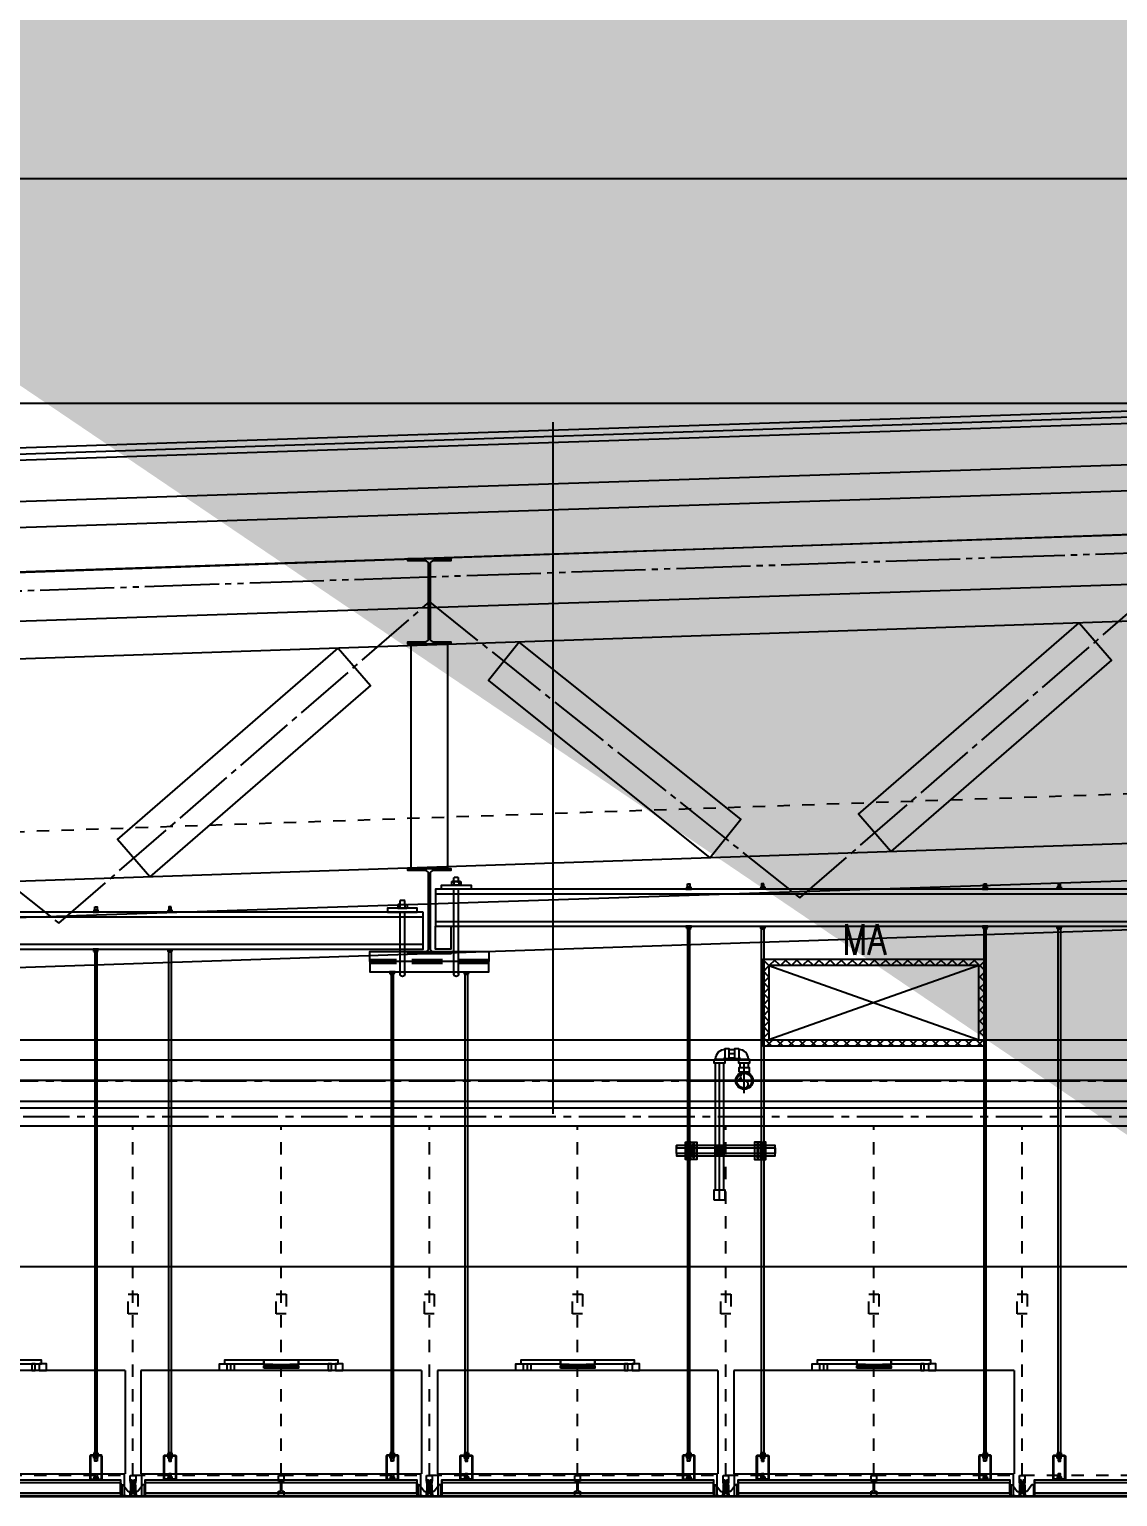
# Model space of a CAD drawing. Header units: millimetres. Extents: x -192235 to 515711, y 45168 to 947868.
# Drawn here: x 110381 to 114787, y 471200 to 477140 of the extents above; entities that cross this region are included whole.
import ezdxf
from ezdxf.enums import TextEntityAlignment as Align

# ---------------------------------------------------------------- set-up
doc = ezdxf.new("R2010")
doc.units = ezdxf.units.MM
doc.header["$LTSCALE"] = 1000
doc.header["$PDMODE"] = 1
for name, pattern in [('CENTER2', [1.125, 0.75, -0.125, 0.125, -0.125]), ('HIDDEN', [0.375, 0.25, -0.125]), ('HIDDEN2', [4.7625, 3.175, -1.5875]), ('TPH12-SEC-@20-1$0$CENTERK0', [0.65, 0.5, -0.05, 0.05, -0.05]), ('TPH12-SEC-@20-1$0$CENTERK5', [6.916, 6.667, -0.083, 0.083, -0.083]), ('TPH12-SEC-@20-1$0$DOTK1', [0.1, 0.05, -0.05]), ('TPH12-SEC-@20-1$0$PHANTOMK1', [1.415, 1, -0.083, 0.083, -0.083, 0.083, -0.083]), ('YCD-Xfa-Sec-24$0$HIDDEN', [0.375, 0.25, -0.125]), ('YCD-Xfa-Sec-24$0$HIDDEN2', [0.1875, 0.125, -0.0625])]:
    doc.linetypes.add(name, pattern=pattern)
for name, color, linetype in [('FS-LINE', 10, 'Continuous'), ('TPH12-SEC-@20-1$0$$FFU', 252, 'TPH12-SEC-@20-1$0$DOTK1'), ('TPH12-SEC-@20-1$0$H-SIN', 252, 'TPH12-SEC-@20-1$0$CENTERK5'), ('TPH12-SEC-@20-1$0$MEJI', 252, 'Continuous'), ('TPH12-SEC-@20-1$0$SIAGE1', 252, 'Continuous'), ('TPH12-SEC-@20-1$0$STEEL2', 252, 'Continuous'), ('TPH12-SEC-@20-1$0$STEEL3', 252, 'Continuous'), ('TPH12-SEC-@20-1$0$SUGATA3', 252, 'Continuous'), ('YCD-Xfa-Sec-24$0$A-C-Ceil-Hand_3-8', 2, 'Continuous'), ('YCD-Xfa-Sec-24$0$A-C-Ceiling Grid', 15, 'Continuous'), ('YCD-Xfa-Sec-24$0$Ceil-Sup-150', 3, 'Continuous'), ('YCD-Xfa-Sec-24$0$Ceil-Sup-P1001', 3, 'Continuous'), ('YCD-Xfa-Sec-24$0$FFU', 145, 'Continuous'), ('YFM1P-短$0$14P5-CSH-3-402-B$0$SH-TEXT', 4, 'Continuous'), ('YFM1P-短$0$M-FOUN', 252, 'Continuous'), ('YFM1P-短$0$M-HVAC-CMDUCT', 150, 'Continuous')]:
    doc.layers.add(name, color=color, linetype=linetype)
doc.styles.add('YFM1P-短$0$14P5-CSH-3-402-B$0$AA-TXT', font='simplex.shx', dxfattribs={"width": 0.8, "bigfont": 'CHINA.shx'})

# ---------------------------------------------------------------- blocks, each defined once
blk = doc.blocks.new('TPH12-SEC-@20-1')
at = {"layer": 'DEFPOINTS'}
for p, q in [((100000, 474600), (145000, 476100)), ((100000, 474400), (145000, 475900)), ((112500, 475550), (112500, 472750)), ((100000, 473200), (145000, 474700))]:
    blk.add_line(p, q, dxfattribs=at)
at = {"layer": 'TPH12-SEC-@20-1$0$$FFU'}
for p, q in [((129650, 474550.3), (100343.2, 473550.1)), ((110800, 471285), (110800, 472700)), ((111400, 471285), (111400, 472700)), ((112000, 471285), (112000, 472700)), ((112600, 471285), (112600, 472700)), ((113200, 471285), (113200, 472700)), ((113800, 471285), (113800, 472700)), ((114400, 471285), (114400, 472700)), ((189650, 471285), (100350, 471285)), ((189650, 471200), (100350, 471200))]:
    blk.add_line(p, q, dxfattribs=at)
for points in [[(110780, 471940), (110780, 472020), (110780, 472020), (110820, 472020), (110820, 471940)], [(111380, 471940), (111380, 472020), (111380, 472020), (111420, 472020), (111420, 471940)], [(111980, 471940), (111980, 472020), (111980, 472020), (112020, 472020), (112020, 471940)], [(112580, 471940), (112580, 472020), (112580, 472020), (112620, 472020), (112620, 471940)], [(113180, 471940), (113180, 472020), (113180, 472020), (113220, 472020), (113220, 471940)], [(113780, 471940), (113780, 472020), (113780, 472020), (113820, 472020), (113820, 471940)], [(114380, 471940), (114380, 472020), (114380, 472020), (114420, 472020), (114420, 471940)], [(110811, 471203), (110832.5, 471203), (110832.5, 471200), (110767.5, 471200), (110767.5, 471203), (110789, 471203), (110789, 471222), (110798.5, 471222), (110798.5, 471263), (110789, 471263), (110789, 471285), (110811, 471285), (110811, 471263), (110801.5, 471263), (110801.5, 471222), (110811, 471222)], [(111411, 471203), (111432.5, 471203), (111432.5, 471200), (111367.5, 471200), (111367.5, 471203), (111389, 471203), (111389, 471222), (111398.5, 471222), (111398.5, 471263), (111389, 471263), (111389, 471285), (111411, 471285), (111411, 471263), (111401.5, 471263), (111401.5, 471222), (111411, 471222)], [(112011, 471203), (112032.5, 471203), (112032.5, 471200), (111967.5, 471200), (111967.5, 471203), (111989, 471203), (111989, 471222), (111998.5, 471222), (111998.5, 471263), (111989, 471263), (111989, 471285), (112011, 471285), (112011, 471263), (112001.5, 471263), (112001.5, 471222), (112011, 471222)], [(112611, 471203), (112632.5, 471203), (112632.5, 471200), (112567.5, 471200), (112567.5, 471203), (112589, 471203), (112589, 471222), (112598.5, 471222), (112598.5, 471263), (112589, 471263), (112589, 471285), (112611, 471285), (112611, 471263), (112601.5, 471263), (112601.5, 471222), (112611, 471222)], [(113211, 471203), (113232.5, 471203), (113232.5, 471200), (113167.5, 471200), (113167.5, 471203), (113189, 471203), (113189, 471222), (113198.5, 471222), (113198.5, 471263), (113189, 471263), (113189, 471285), (113211, 471285), (113211, 471263), (113201.5, 471263), (113201.5, 471222), (113211, 471222)], [(113811, 471203), (113832.5, 471203), (113832.5, 471200), (113767.5, 471200), (113767.5, 471203), (113789, 471203), (113789, 471222), (113798.5, 471222), (113798.5, 471263), (113789, 471263), (113789, 471285), (113811, 471285), (113811, 471263), (113801.5, 471263), (113801.5, 471222), (113811, 471222)], [(114411, 471203), (114432.5, 471203), (114432.5, 471200), (114367.5, 471200), (114367.5, 471203), (114389, 471203), (114389, 471222), (114398.5, 471222), (114398.5, 471263), (114389, 471263), (114389, 471285), (114411, 471285), (114411, 471263), (114401.5, 471263), (114401.5, 471222), (114411, 471222)]]:
    blk.add_lwpolyline(points, close=True, dxfattribs=at)
at = {"layer": 'TPH12-SEC-@20-1$0$H-SIN'}
blk.add_line((84160.9, 471200), (201769.6, 471200), dxfattribs=at)
at = {"layer": 'TPH12-SEC-@20-1$0$MEJI'}
for p, q in [((143050, 476535), (98300, 476535)), ((115750, 475625), (98300, 475625))]:
    blk.add_line(p, q, dxfattribs=at)
at = {"layer": 'TPH12-SEC-@20-1$0$SIAGE1'}
for p, q in [((145000, 476382.9), (99350, 474861.2)), ((145000, 476277.8), (99538.5, 474762.4))]:
    blk.add_line(p, q, dxfattribs=at)
at = {"layer": 'TPH12-SEC-@20-1$0$STEEL2'}
for points in [[(111913, 474997.6), (112087, 474997.6), (112087, 474988.6), (112016, 474988.6, 0.414214), (112003, 474975.6), (112003, 474673.6, 0.414214), (112016, 474660.6), (112087, 474660.6), (112087, 474651.6), (111913, 474651.6), (111913, 474660.6), (111984, 474660.6, 0.414214), (111997, 474673.6), (111997, 474975.6, 0.414214), (111984, 474988.6), (111913, 474988.6)], [(111913, 473743.6), (112087, 473743.6), (112087, 473734.6), (112016, 473734.6, 0.414214), (112003, 473721.6), (112003, 473419.6, 0.414214), (112016, 473406.6), (112087, 473406.6), (112087, 473397.6), (111913, 473397.6), (111913, 473406.6), (111984, 473406.6, 0.414214), (111997, 473419.6), (111997, 473721.6, 0.414214), (111984, 473734.6), (111913, 473734.6)]]:
    blk.add_lwpolyline(points, format="xyb", close=True, dxfattribs=at)
at = {"layer": 'TPH12-SEC-@20-1$0$STEEL3'}
for p, q in [((129650, 475600), (100350, 474600)), ((129650, 475249.8), (100350, 474249.8)), ((129650, 474350.2), (100350, 473350.2)), ((129650, 474000), (100350, 473000))]:
    blk.add_line(p, q, dxfattribs=at)
at = {"layer": 'TPH12-SEC-@20-1$0$STEEL3', "linetype": 'TPH12-SEC-@20-1$0$PHANTOMK1', "ltscale": 0.3}
for p, q in [((114997, 475024.9), (112003, 474922.7)), ((111997, 474922.5), (109003, 474820.3))]:
    blk.add_line(p, q, dxfattribs=at)
at = {"layer": 'TPH12-SEC-@20-1$0$STEEL3', "linetype": 'TPH12-SEC-@20-1$0$CENTERK0', "ltscale": 0.5}
for p, q in [((113500, 473623.9), (115000, 474924.9)), ((110500, 473521.5), (112000, 474822.5)), ((112000, 474822.5), (113500, 473623.9)), ((109000, 474720.1), (110500, 473521.5))]:
    blk.add_line(p, q, dxfattribs=at)
at = {"layer": 'TPH12-SEC-@20-1$0$STEEL3'}
for points in [[(113869, 473811.6), (113738, 473962.7), (114631, 474737.2), (114762, 474586.1)], [(110869, 473709.2), (110738, 473860.3), (111631, 474634.8), (111762, 474483.7)], [(111925, 473743.6), (112075, 473743.6), (112075, 474651.6), (111925, 474651.6)], [(113136.2, 473786.6), (113261.1, 473942.8), (112363.8, 474659.8), (112238.9, 474503.6)]]:
    blk.add_lwpolyline(points, close=True, dxfattribs=at)
at = {"layer": 'TPH12-SEC-@20-1$0$SUGATA3'}
for p, q in [((145000, 476600), (99350, 475078.3)), ((145000, 476575), (99350, 475053.3)), ((145000, 476550), (99350, 475028.3))]:
    blk.add_line(p, q, dxfattribs=at)
blk = doc.blocks.new('YFM1P-短')
at = {"layer": 'YFM1P-短$0$M-HVAC-CMDUCT'}
h = blk.add_hatch(dxfattribs=at)
h.set_pattern_fill('ANSI37', color=256, scale=10)
h.paths.add_polyline_path([(175750, 473375), (176650, 473375), (176650, 473025), (175750, 473025)])
h.paths.add_polyline_path([(175775, 473350), (176625, 473350), (176625, 473050), (175775, 473050)], flags=16)
at = {"layer": 'YFM1P-短$0$M-FOUN'}
blk.add_line((190000, 473050), (100000, 473050), dxfattribs=at)
at = {"layer": 'YFM1P-短$0$M-FOUN', "color": 4}
for p, q in [((100000, 472885), (190000, 472885)), ((100000, 472130), (190000, 472130))]:
    blk.add_line(p, q, dxfattribs=at)
at = {"layer": 'YFM1P-短$0$M-HVAC-CMDUCT'}
for p, q in [((176625, 473350), (175775, 473050)), ((175775, 473350), (176625, 473050))]:
    blk.add_line(p, q, dxfattribs=at)
for points in [[(175750, 473375), (176650, 473375), (176650, 473025), (175750, 473025)], [(175775, 473350), (176625, 473350), (176625, 473050), (175775, 473050)]]:
    blk.add_lwpolyline(points, close=True, dxfattribs=at)
at = {"layer": 'YFM1P-短$0$14P5-CSH-3-402-B$0$SH-TEXT', "color": 4, "style": 'YFM1P-短$0$14P5-CSH-3-402-B$0$AA-TXT', "text_generation_flag": 2, "width": 0.8}
blk.add_text('MA', height=125, dxfattribs=at).set_placement((176238.7, 473455.6, 0), align=Align.MIDDLE_CENTER)
blk = doc.blocks.new('YCD-Xfa-Sec-24$0$cg-1')
blk.add_lwpolyline([(0, 68), (0, 0), (1100, 0), (1100, 2.8), (0, 2.8), (0, 15.2), (1100, 15.2), (1100, 55.7), (0, 55.7), (0, 68), (1100, 68), (1100, 0)])
blk = doc.blocks.new('YCD-Xfa-Sec-24$0$Ceil-4T')
for p, q in [((0.45, 5.1), (0, 5.1)), ((0, 5.1), (0, 0)), ((2.2, 0.33), (0, 0.33)), ((0, 0.25), (2.2, 0.25)), ((2.2, 0), (0, 0)), ((0.45, 4.8), (0.45, 5.1)), ((0.45, 4.8), (0.45, 0.33)), ((0.45, 4.8), (1.05, 4.8)), ((0.6, 0.33), (2.2, 0.33)), ((1.05, 4.8), (3, 2.05)), ((3, 2.05), (3.95, 2.05)), ((3.95, 1.55), (3.75, 0.88)), ((3.75, 0.88), (3.95, 0.88)), ((3.75, 0.88), (3.75, 0.25)), ((3.95, 4.8), (3.95, 0.3)), ((3.95, 0.88), (3.95, 1.55)), ((3.95, 0.88), (3.95, 0.45)), ((4.3, 5.1), (4.25, 5.1)), ((5.75, 5.1), (5.7, 5.1)), ((6.05, 4.8), (6.05, 0.3)), ((7, 2.05), (6.05, 2.05)), ((6.05, 1.55), (6.25, 0.88)), ((6.05, 0.88), (6.05, 1.55)), ((6.25, 0.88), (6.05, 0.88)), ((6.05, 0.88), (6.05, 0.45)), ((6.25, 0.88), (6.25, 0.25)), ((8.95, 4.8), (7, 2.05)), ((7.8, 0.33), (10, 0.33)), ((10, 0.25), (7.8, 0.25)), ((10, 0), (7.8, 0)), ((9.55, 4.8), (8.95, 4.8)), ((9.55, 5.1), (10, 5.1)), ((9.55, 4.8), (9.55, 5.1)), ((9.55, 4.8), (9.55, 0.28)), ((10, 5.1), (10, 0))]:
    blk.add_line(p, q)
for points in [[(5.58, 0.1), (5.54, 0.1, -0.414214), (5.5, 0.14), (5.5, 0.58, -0.414214), (5.52, 0.6), (5.82, 0.6, 0.414214), (5.84, 0.62), (5.84, 1.2, 0.414214), (5.74, 1.3), (4.26, 1.3, 0.414214), (4.16, 1.2), (4.16, 0.62, 0.414214), (4.18, 0.6), (4.48, 0.6, -0.414214), (4.5, 0.58), (4.5, 0.14, -0.414214), (4.46, 0.1), (4.42, 0.1, 0.414214), (4.4, 0.08), (4.4, 0.04, -0.414214), (4.36, 0), (2.24, 0, -0.414214), (2.2, 0.04), (2.2, 0.25), (2.2, 0.28, -0.414214), (2.25, 0.33), (2.27, 0.33, -0.414214), (2.32, 0.28), (2.32, 0.27, 0.414214), (2.34, 0.25), (3.87, 0.25, 0.414214), (3.97, 0.35), (3.97, 1.48, -0.414214), (3.99, 1.5), (4.2, 1.5, 0.414214), (4.3, 1.6), (4.3, 5.4, 0.414214), (4.2, 5.5), (3.96, 5.5, -0.414214), (3.94, 5.52), (3.94, 6.76, -0.414214), (3.98, 6.8), (4.46, 6.8, -0.414214), (4.5, 6.76), (4.5, 6.42, -0.414214), (4.48, 6.4), (4.18, 6.4, 0.414214), (4.16, 6.38), (4.16, 5.8, 0.414214), (4.26, 5.7), (5.74, 5.7, 0.414214), (5.84, 5.8), (5.84, 6.38, 0.414214), (5.82, 6.4), (5.52, 6.4, -0.414214), (5.5, 6.42), (5.5, 6.76, -0.414214), (5.54, 6.8), (6.02, 6.8, -0.414214), (6.06, 6.76), (6.06, 5.52, -0.414214), (6.04, 5.5), (5.8, 5.5, 0.414214), (5.7, 5.4), (5.7, 1.6, 0.414214), (5.8, 1.5), (6.01, 1.5, -0.414214), (6.03, 1.48), (6.03, 0.35, 0.414214), (6.13, 0.25), (7.66, 0.25, 0.414214), (7.68, 0.27), (7.68, 0.28, -0.414214), (7.73, 0.33), (7.75, 0.33, -0.414214), (7.8, 0.28), (7.8, 0.25), (7.8, 0.04, -0.414214), (7.76, 0), (5.64, 0, -0.414214), (5.6, 0.04), (5.6, 0.08, 0.414214)], [(4.52, 5.5, 0.414214), (4.42, 5.4), (4.42, 5.2, 0.414214), (4.52, 5.1), (5.48, 5.1, 0.414214), (5.58, 5.2), (5.58, 5.4, 0.414214), (5.48, 5.5)], [(5.58, 3.24, -0.684718), (5.41, 3.17, 0.441058), (4.59, 3.17, -0.684718), (4.42, 3.24), (4.42, 4.38), (4.42, 4.8, -0.414214), (4.52, 4.9), (5.48, 4.9, -0.414214), (5.58, 4.8), (5.58, 4.38)], [(5, 1.5), (5.48, 1.5, 0.414214), (5.58, 1.6), (5.58, 2.36, 0.684718), (5.41, 2.43, -0.441058), (4.59, 2.43, 0.684718), (4.42, 2.36), (4.42, 1.6, 0.414214), (4.52, 1.5)]]:
    blk.add_lwpolyline(points, format="xyb", close=True)
blk.add_circle((5, 2.8), 0.375)
for centre, radius, start, end in [((3.75, 0.45), 0.2, 270, 0), ((4.25, 4.8), 0.3, 90, 180), ((5.75, 4.8), 0.3, 0, 90), ((6.25, 0.45), 0.2, 180, 270)]:
    blk.add_arc(centre, radius, start, end)
for p in [(2.2, 0), (2.2, 0), (2.2, 0), (2.2, 0), (2.2, 0), (2.2, 0), (2.2, 0), (2.2, 0), (2.2, 0), (2.2, 0), (2.2, 0), (2.2, 0), (2.2, 0), (2.2, 0), (2.2, 0), (2.2, 0), (2.2, 0), (3.95, 0.35), (3.97, 0.41), (4.16, 0.64), (4.54, 5.1), (4.56, 4.9), (4.58, 5.1), (5.84, 0.65), (5.85, 0.67), (6.03, 0.41), (6.05, 0.35), (7.8, 0)]:
    blk.add_point(p)
blk = doc.blocks.new('YCD-Xfa-Sec-24$0$FFU-120x120x55')
for p, q in [((-56.8, 50.8), (-56.8, 9)), ((56.8, 50.8), (-56.8, 50.8)), ((56.8, 50.8), (56.8, 9)), ((-56.8, 9), (56.8, 9)), ((-56.5, 0), (-56.5, 9)), ((56.5, 0), (56.5, 9)), ((-56.5, 0), (56.5, 0))]:
    blk.add_line(p, q)
for points in [[(-22.03, 50.8), (-25, 50.8), (-25, 53.5), (-22.03, 53.5), (-22.03, 51.04)], [(-19, 50.8), (-20.35, 50.8), (-20.35, 53.5), (-19, 53.5), (-19, 51.04)], [(19, 50.8), (20.35, 50.8), (20.35, 53.5), (19, 53.5), (19, 50.95)], [(22.03, 50.8), (25, 50.8), (25, 53.5), (22.03, 53.5), (22.03, 50.95)], [(-7, 51.8), (-7, 52.7), (7, 52.7), (7, 51.8)]]:
    blk.add_lwpolyline(points, close=True)
for points in [[(-7, 54.87, 0.414214), (-7.13, 55), (-23, 55), (-23, 53.5), (-7.13, 53.5, 0.414214), (-7, 53.63)], [(6.87, 53.49, 0.396463), (7, 53.63), (7, 54.87, 0.414214), (6.87, 55), (-6.87, 55, 0.414214), (-7, 54.87), (-7, 53.63, 0.396539), (-6.87, 53.49, 0.029282)], [(7.13, 53.5), (23, 53.5), (23, 55), (7.13, 55, 0.414214), (7, 54.87), (7, 53.63, 0.414214)]]:
    blk.add_lwpolyline(points, format="xyb", close=True)
blk = doc.blocks.new('YCD-Xfa-Sec-24$0$Cap-3')
for p, q in [((-8, 2.8), (-11, 2)), ((-11, 2), (-11, 0)), ((-11, 2), (11, 2)), ((-11, 0), (11, 0)), ((-8, 9.2), (-8, 2.8)), ((0, 10), (-6, 10)), ((-4, 9.2), (-4, 2.8)), ((6, 10), (0, 10)), ((4, 2.8), (4, 9.2)), ((8, 9.2), (8, 2.8)), ((8, 2.8), (11, 2)), ((11, 2), (11, 0))]:
    blk.add_line(p, q)
for centre, radius, start, end in [((-6, 7.1), 2.9, 46.39718, 133.60282), ((-6, 4.9), 2.9, 226.39718, 313.60282), ((0, -0.4), 10.4, 67.38014, 112.61986), ((0, 12.4), 10.4, 247.38014, 292.61986), ((6, 7.1), 2.9, 46.39718, 133.60282), ((6, 4.9), 2.9, 226.39718, 313.60282)]:
    blk.add_arc(centre, radius, start, end)
blk = doc.blocks.new('YCD-Xfa-Sec-24$0$Cap-4')
for p, q in [((1.76, 0), (-1.76, 0)), ((-1.9, -1.31), (-1.9, -0.18)), ((-1.9, -1.31), (-1.9, -0.18)), ((1.76, -1.49), (-1.76, -1.49)), ((1.76, -1.49), (-1.76, -1.49)), ((-1.39, -0.05), (-1.75, -0.05)), ((-1.39, -0.05), (-1.75, -0.05)), ((-1.39, -1.44), (-1.75, -1.44)), ((-1.39, -1.44), (-1.75, -1.44)), ((-1.02, -1.31), (-1.02, -0.18)), ((-1.02, -1.31), (-1.02, -0.18)), ((-0.95, -1.49), (-0.95, -3.09)), ((-0.95, -3.09), (-0.82, -3.22)), ((0.82, -3.22), (-0.82, -3.22)), ((0.53, -0.05), (-0.53, -0.05)), ((0.53, -0.05), (-0.53, -0.05)), ((0.53, -1.44), (-0.53, -1.44)), ((0.53, -1.44), (-0.53, -1.44)), ((0.82, -3.22), (0.95, -3.09)), ((0.95, -1.49), (0.95, -3.09)), ((1.02, -1.31), (1.02, -0.18)), ((1.02, -1.31), (1.02, -0.18)), ((1.39, -0.05), (1.75, -0.05)), ((1.39, -0.05), (1.75, -0.05)), ((1.39, -1.44), (1.75, -1.44)), ((1.39, -1.44), (1.75, -1.44)), ((1.9, -1.31), (1.9, -0.18)), ((1.9, -1.31), (1.9, -0.18))]:
    blk.add_line(p, q)
for centre, radius, start, end in [((-1.6, -0.27), 0.316, 120.56811, 163.207), ((-1.6, -0.27), 0.316, 120.56811, 163.207), ((-1.64, -0.33), 0.303, 111.89653, 149.5654), ((-1.64, -0.33), 0.303, 111.89653, 149.5654), ((-1.64, -1.16), 0.303, 210.4346, 248.10347), ((-1.64, -1.16), 0.303, 210.4346, 248.10347), ((-1.6, -1.22), 0.316, 196.793, 239.43189), ((-1.6, -1.22), 0.316, 196.793, 239.43189), ((-1.6, -1.26), 1.23, 61.78852, 80.11234), ((-1.6, -1.26), 1.23, 61.78852, 80.11234), ((-1.6, -0.23), 1.23, 279.88766, 298.21148), ((-1.6, -0.23), 1.23, 279.88766, 298.21148), ((-0.43, -1.46), 1.41, 94.15324, 114.87611), ((-0.43, -1.46), 1.41, 94.15324, 114.87611), ((-0.43, -0.03), 1.41, 245.12389, 265.84676), ((-0.43, -0.03), 1.41, 245.12389, 265.84676), ((0.43, -1.46), 1.41, 65.12389, 85.84676), ((0.43, -1.46), 1.41, 65.12389, 85.84676), ((0.43, -0.03), 1.41, 274.15324, 294.87611), ((0.43, -0.03), 1.41, 274.15324, 294.87611), ((1.6, -1.26), 1.23, 99.88766, 118.21148), ((1.6, -1.26), 1.23, 99.88766, 118.21148), ((1.6, -0.23), 1.23, 241.78852, 260.11234), ((1.6, -0.23), 1.23, 241.78852, 260.11234), ((1.64, -0.33), 0.303, 30.4346, 68.10347), ((1.64, -0.33), 0.303, 30.4346, 68.10347), ((1.64, -1.16), 0.303, 291.89653, 329.5654), ((1.64, -1.16), 0.303, 291.89653, 329.5654), ((1.6, -0.27), 0.316, 16.793, 59.43189), ((1.6, -0.27), 0.316, 16.793, 59.43189), ((1.6, -1.22), 0.316, 300.56811, 343.207), ((1.6, -1.22), 0.316, 300.56811, 343.207)]:
    blk.add_arc(centre, radius, start, end)
blk = doc.blocks.new('YCD-Xfa-Sec-24')
at = {"layer": 'YCD-Xfa-Sec-24$0$A-C-Ceil-Hand_3-8', "elevation": 0}
for points in [[(595445.2, 403681), (595454.8, 403681), (595454.8, 403669), (595445.2, 403669)], [(595754.8, 403681), (595745.2, 403681), (595745.2, 403669), (595754.8, 403669)], [(596645.2, 403681), (596654.8, 403681), (596654.8, 403669), (596645.2, 403669)], [(596954.8, 403681), (596945.2, 403681), (596945.2, 403669), (596954.8, 403669)], [(599045.2, 403588.3), (599054.8, 403588.3), (599054.8, 403576.3), (599045.2, 403576.3)], [(599354.8, 403588.3), (599345.2, 403588.3), (599345.2, 403576.3), (599354.8, 403576.3)], [(595445.2, 401378), (595454.8, 401378), (595454.8, 403499), (595445.2, 403499)], [(595754.8, 401378), (595745.2, 401378), (595745.2, 403499), (595754.8, 403499)], [(596645.2, 401378), (596654.8, 401378), (596654.8, 403499), (596645.2, 403499)], [(596954.8, 401378), (596945.2, 401378), (596945.2, 403499), (596954.8, 403499)], [(599045.2, 401378), (599054.8, 401378), (599054.8, 403406.3), (599045.2, 403406.3)], [(599354.8, 401378), (599345.2, 401378), (599345.2, 403406.3), (599354.8, 403406.3)], [(597845.2, 401378), (597854.8, 401378), (597854.8, 403314.8), (597845.2, 403314.8)], [(598154.8, 401378), (598145.2, 401378), (598145.2, 403314.8), (598154.8, 403314.8)], [(595454.8, 401343), (595445.2, 401343), (595445.2, 401355), (595454.8, 401355)], [(595745.2, 401343), (595754.8, 401343), (595754.8, 401355), (595745.2, 401355)], [(596654.8, 401343), (596645.2, 401343), (596645.2, 401355), (596654.8, 401355)], [(596945.2, 401343), (596954.8, 401343), (596954.8, 401355), (596945.2, 401355)], [(597854.8, 401343), (597845.2, 401343), (597845.2, 401355), (597854.8, 401355)], [(598145.2, 401343), (598154.8, 401343), (598154.8, 401355), (598145.2, 401355)], [(599054.8, 401343), (599045.2, 401343), (599045.2, 401355), (599054.8, 401355)], [(599345.2, 401343), (599354.8, 401343), (599354.8, 401355), (599345.2, 401355)], [(595454.8, 401281), (595445.2, 401281), (595445.2, 401293), (595454.8, 401293)], [(595745.2, 401281), (595754.8, 401281), (595754.8, 401293), (595745.2, 401293)], [(596654.8, 401281), (596645.2, 401281), (596645.2, 401293), (596654.8, 401293)], [(596945.2, 401281), (596954.8, 401281), (596954.8, 401293), (596945.2, 401293)], [(597854.8, 401281), (597845.2, 401281), (597845.2, 401293), (597854.8, 401293)], [(598145.2, 401281), (598154.8, 401281), (598154.8, 401293), (598145.2, 401293)], [(599054.8, 401281), (599045.2, 401281), (599045.2, 401293), (599054.8, 401293)], [(599345.2, 401281), (599354.8, 401281), (599354.8, 401293), (599345.2, 401293)]]:
    blk.add_lwpolyline(points, close=True, dxfattribs=at)
for points in [[(595425, 401363), (595425, 401273, 0.414214), (595430, 401268), (595470, 401268, 0.414214), (595475, 401273), (595475, 401363, 0.414214), (595470, 401368), (595430, 401368, 0.414214)], [(595428, 401363), (595428, 401273, 0.414214), (595430, 401271), (595470, 401271, 0.414214), (595472, 401273), (595472, 401363, 0.414214), (595470, 401365), (595430, 401365, 0.414214)], [(595775, 401363), (595775, 401273, -0.414214), (595770, 401268), (595730, 401268, -0.414214), (595725, 401273), (595725, 401363, -0.414214), (595730, 401368), (595770, 401368, -0.414214)], [(595772, 401363), (595772, 401273, -0.414214), (595770, 401271), (595730, 401271, -0.414214), (595728, 401273), (595728, 401363, -0.414214), (595730, 401365), (595770, 401365, -0.414214)], [(596625, 401363), (596625, 401273, 0.414214), (596630, 401268), (596670, 401268, 0.414214), (596675, 401273), (596675, 401363, 0.414214), (596670, 401368), (596630, 401368, 0.414214)], [(596628, 401363), (596628, 401273, 0.414214), (596630, 401271), (596670, 401271, 0.414214), (596672, 401273), (596672, 401363, 0.414214), (596670, 401365), (596630, 401365, 0.414214)], [(596975, 401363), (596975, 401273, -0.414214), (596970, 401268), (596930, 401268, -0.414214), (596925, 401273), (596925, 401363, -0.414214), (596930, 401368), (596970, 401368, -0.414214)], [(596972, 401363), (596972, 401273, -0.414214), (596970, 401271), (596930, 401271, -0.414214), (596928, 401273), (596928, 401363, -0.414214), (596930, 401365), (596970, 401365, -0.414214)], [(597825, 401363), (597825, 401273, 0.414214), (597830, 401268), (597870, 401268, 0.414214), (597875, 401273), (597875, 401363, 0.414214), (597870, 401368), (597830, 401368, 0.414214)], [(597828, 401363), (597828, 401273, 0.414214), (597830, 401271), (597870, 401271, 0.414214), (597872, 401273), (597872, 401363, 0.414214), (597870, 401365), (597830, 401365, 0.414214)], [(598175, 401363), (598175, 401273, -0.414214), (598170, 401268), (598130, 401268, -0.414214), (598125, 401273), (598125, 401363, -0.414214), (598130, 401368), (598170, 401368, -0.414214)], [(598172, 401363), (598172, 401273, -0.414214), (598170, 401271), (598130, 401271, -0.414214), (598128, 401273), (598128, 401363, -0.414214), (598130, 401365), (598170, 401365, -0.414214)], [(599025, 401363), (599025, 401273, 0.414214), (599030, 401268), (599070, 401268, 0.414214), (599075, 401273), (599075, 401363, 0.414214), (599070, 401368), (599030, 401368, 0.414214)], [(599028, 401363), (599028, 401273, 0.414214), (599030, 401271), (599070, 401271, 0.414214), (599072, 401273), (599072, 401363, 0.414214), (599070, 401365), (599030, 401365, 0.414214)], [(599375, 401363), (599375, 401273, -0.414214), (599370, 401268), (599330, 401268, -0.414214), (599325, 401273), (599325, 401363, -0.414214), (599330, 401368), (599370, 401368, -0.414214)], [(599372, 401363), (599372, 401273, -0.414214), (599370, 401271), (599330, 401271, -0.414214), (599328, 401273), (599328, 401363, -0.414214), (599330, 401365), (599370, 401365, -0.414214)]]:
    blk.add_lwpolyline(points, format="xyb", close=True, dxfattribs=at)
at = {"layer": 'YCD-Xfa-Sec-24$0$Ceil-Sup-150'}
for p, q in [((597881.4, 403315.3), (597881.4, 403659)), ((597900.5, 403315.3), (597900.5, 403659)), ((598099.5, 403315.3), (598099.5, 403566.3)), ((598118.5, 403315.3), (598118.5, 403566.3))]:
    blk.add_line(p, q, dxfattribs=at)
for points in [[(595025, 403659), (597975, 403659), (597975, 403509), (595025, 403509)], [(597831, 403659), (597951, 403659), (597951, 403675), (597831, 403675)], [(595025, 403639), (597975, 403639), (597975, 403529), (595025, 403529)], [(598025, 403566.3), (600975, 403566.3), (600975, 403416.3), (598025, 403416.3)], [(598025, 403546.3), (600975, 403546.3), (600975, 403436.3), (598025, 403436.3)], [(598169, 403566.3), (598049, 403566.3), (598049, 403582.3), (598169, 403582.3)], [(597975, 403509), (597913, 403509), (597913, 403416.3), (597975, 403416.3)]]:
    blk.add_lwpolyline(points, close=True, dxfattribs=at)
at = {"layer": 'YCD-Xfa-Sec-24$0$Ceil-Sup-150', "linetype": 'YCD-Xfa-Sec-24$0$HIDDEN', "ltscale": 0.01}
for centre in [(597891, 403315.3), (598109, 403315.3)]:
    blk.add_arc(centre, 9.53, 0, 180, dxfattribs=at)
at = {"layer": 'YCD-Xfa-Sec-24$0$Ceil-Sup-150'}
for centre in [(597891, 403315.3), (598109, 403315.3)]:
    blk.add_arc(centre, 9.53, 180, 0, dxfattribs=at)
at = {"layer": 'YCD-Xfa-Sec-24$0$Ceil-Sup-P1001', "linetype": 'YCD-Xfa-Sec-24$0$HIDDEN2'}
for p, q in [((597758.6, 403373.2), (598241.4, 403373.2)), ((597758.6, 403358.9), (598241.4, 403358.9))]:
    blk.add_line(p, q, dxfattribs=at)
at = {"layer": 'YCD-Xfa-Sec-24$0$Ceil-Sup-P1001'}
for points in [[(597758.6, 403366.1), (598241.4, 403366.1), (598241.4, 403407.3), (597758.6, 403407.3)], [(597758.6, 403366.1), (598241.4, 403366.1), (598241.4, 403324.8), (597758.6, 403324.8)]]:
    blk.add_lwpolyline(points, close=True, dxfattribs=at)
at = {"layer": 'YCD-Xfa-Sec-24$0$A-C-Ceil-Hand_3-8'}
for p in [(595450, 403659), (596650, 403659), (599050, 403566.3), (595450, 401368, 0), (596650, 401368, 0), (597850, 401368, 0), (599050, 401368, 0), (595450, 401271, 0), (596650, 401271, 0), (597850, 401271, 0), (599050, 401271, 0)]:
    blk.add_blockref('YCD-Xfa-Sec-24$0$Cap-3', p, dxfattribs=at)
at = {"layer": 'YCD-Xfa-Sec-24$0$A-C-Ceil-Hand_3-8', "xscale": -1}
for p in [(595750, 403659), (596950, 403659), (599350, 403566.3), (595750, 401368, 0), (596950, 401368, 0), (598150, 401368, 0), (599350, 401368, 0), (595750, 401271, 0), (596950, 401271, 0), (598150, 401271, 0), (599350, 401271, 0)]:
    blk.add_blockref('YCD-Xfa-Sec-24$0$Cap-3', p, dxfattribs=at)
at = {"layer": 'YCD-Xfa-Sec-24$0$A-C-Ceil-Hand_3-8', "rotation": 180}
for p in [(595450, 403509), (596650, 403509), (599050, 403416.3), (597850, 403324.8), (595450, 401365, 0), (596650, 401365, 0), (597850, 401365, 0), (599050, 401365, 0)]:
    blk.add_blockref('YCD-Xfa-Sec-24$0$Cap-3', p, dxfattribs=at)
at = {"layer": 'YCD-Xfa-Sec-24$0$A-C-Ceil-Hand_3-8', "xscale": -1, "rotation": 180}
for p in [(595750, 403509), (596950, 403509), (599350, 403416.3), (598150, 403324.8), (595750, 401365, 0), (596950, 401365, 0), (598150, 401365, 0), (599350, 401365, 0)]:
    blk.add_blockref('YCD-Xfa-Sec-24$0$Cap-3', p, dxfattribs=at)
at = {"layer": 'YCD-Xfa-Sec-24$0$A-C-Ceiling Grid', "xscale": -1}
for p in [(595550, 401200, 0), (596750, 401200, 0), (597950, 401200, 0), (599150, 401200, 0), (600350, 401200, 0)]:
    blk.add_blockref('YCD-Xfa-Sec-24$0$cg-1', p, dxfattribs=at)
at = {"layer": 'YCD-Xfa-Sec-24$0$A-C-Ceiling Grid', "xscale": -10, "yscale": 10, "zscale": 10}
for p in [(595650, 401200, 0), (596850, 401200, 0), (598050, 401200, 0), (599250, 401200, 0)]:
    blk.add_blockref('YCD-Xfa-Sec-24$0$Ceil-4T', p, dxfattribs=at)
at = {"layer": 'YCD-Xfa-Sec-24$0$Ceil-Sup-150', "yscale": 10, "zscale": 10, "rotation": 180}
for p, xscale in [((597891, 403675), 10), ((598109, 403582.3), -10)]:
    blk.add_blockref('YCD-Xfa-Sec-24$0$Cap-4', p, dxfattribs=dict(at, xscale=xscale))
at = {"layer": 'YCD-Xfa-Sec-24$0$FFU', "xscale": -10, "yscale": 10, "zscale": 10}
for p in [(596199.6, 401202.5, 0), (597399.6, 401202.5, 0), (598599.6, 401202.5, 0), (599799.6, 401202.5, 0)]:
    blk.add_blockref('YCD-Xfa-Sec-24$0$FFU-120x120x55', p, dxfattribs=at)
blk = doc.blocks.new('FS-90-25A')
at = {"layer": 'FS-LINE'}
for points in [[(2.15, -1.6), (-2.15, -1.6), (-2.15, 0), (2.15, 0)], [(-2.21, -1.66), (-2.21, -5.96), (-3.81, -5.96), (-3.81, -1.66)]]:
    blk.add_lwpolyline(points, close=True, dxfattribs=at)
for radius in [0.54, 3.88]:
    blk.add_arc((-2.21, -1.6), radius, 270, 0, dxfattribs=at)
blk = doc.blocks.new('L30-SP-TD-50x25-ld48.41375')
at = {"layer": 'FS-LINE'}
h = blk.add_hatch(dxfattribs=at)
h.set_pattern_fill('ANSI31', color=1, scale=1.5, style=0)
h.set_pattern_definition([(45, (-11249.6674, 12496.2735), (-3.367596, 3.367596), [])])
edge = h.paths.add_edge_path()
edge.add_arc((-7672.5, 18898.41), 3.02, 90, 270)
edge.add_arc((-7672.5, 18896.91), 1.51, 270, 450)
edge.add_arc((-7672.5, 18899.92), 1.51, 90, 270, ccw=False)
for p, q in [((-7678.69, 18911.02), (-7676.31, 18911.02)), ((-7684.17, 18854.25), (-7684.17, 18905.54)), ((-7680.83, 18854.25), (-7680.83, 18905.54)), ((-7678.69, 18907.68), (-7676.31, 18907.68)), ((-7674.17, 18903.54), (-7674.17, 18905.54)), ((-7670.83, 18903.54), (-7670.83, 18905.54)), ((-7674.17, 18901.94), (-7674.47, 18901.3)), ((-7670.83, 18901.94), (-7670.53, 18901.3)), ((-7695, 18873.56), (-7695, 18866.56)), ((-7665, 18873.56), (-7665, 18866.56)), ((-7683.35, 18869.5), (-7683.35, 18870.63)), ((-7682.9, 18870.81), (-7683.3, 18870.81)), ((-7683.3, 18870.44), (-7682.9, 18870.44)), ((-7683.3, 18869.69), (-7682.9, 18869.69)), ((-7682.9, 18869.31), (-7683.3, 18869.31)), ((-7682.9, 18870.81), (-7682.85, 18870.91)), ((-7682.9, 18869.31), (-7682.85, 18869.21)), ((-7682.85, 18869.21), (-7682.85, 18870.91)), ((-7682.85, 18870.91), (-7682.75, 18870.91)), ((-7682.75, 18869.21), (-7682.85, 18869.21)), ((-7682.75, 18870.91), (-7682.75, 18869.21)), ((-7682.25, 18869.21), (-7682.25, 18870.91)), ((-7682.25, 18870.91), (-7682.15, 18870.91)), ((-7682.15, 18869.21), (-7682.25, 18869.21)), ((-7682.15, 18870.91), (-7682.15, 18869.21)), ((-7682.1, 18870.81), (-7682.15, 18870.91)), ((-7682.1, 18869.31), (-7682.15, 18869.21)), ((-7682.1, 18870.81), (-7681.7, 18870.81)), ((-7681.7, 18870.44), (-7682.1, 18870.44)), ((-7681.7, 18869.69), (-7682.1, 18869.69)), ((-7682.1, 18869.31), (-7681.7, 18869.31)), ((-7681.65, 18870.63), (-7681.65, 18869.5))]:
    blk.add_line(p, q, dxfattribs=at)
at = {"layer": 'FS-LINE', "color": 1, "linetype": 'CENTER2', "ltscale": 0.1}
for p, q in [((-7678.69, 18909.35), (-7676.31, 18909.35)), ((-7682.5, 18850), (-7682.5, 18905.54))]:
    blk.add_line(p, q, dxfattribs=at)
at = {"layer": 'FS-LINE', "color": 1, "linetype": 'CENTER2', "ltscale": 0.01}
blk.add_line((-7672.5, 18903.43), (-7672.5, 18905.54), dxfattribs=at)
at = {"layer": 'FS-LINE', "color": 1, "linetype": 'CENTER2', "ltscale": 0.05}
for p, q in [((-7672.5, 18893.4), (-7672.5, 18903.43)), ((-7677.52, 18898.41), (-7667.48, 18898.41))]:
    blk.add_line(p, q, dxfattribs=at)
at = {"layer": 'FS-LINE'}
for points in [[(-7674.65, 18901.94), (-7670.35, 18901.94), (-7670.35, 18903.54), (-7674.65, 18903.54)], [(-7682.75, 18871.61), (-7684.42, 18871.61), (-7684.42, 18868.51), (-7682.75, 18868.51)], [(-7682.75, 18871.61), (-7682.5, 18871.61), (-7682.5, 18868.51), (-7682.75, 18868.51)], [(-7682.5, 18871.61), (-7682.25, 18871.61), (-7682.25, 18868.51), (-7682.5, 18868.51)], [(-7682.25, 18871.61), (-7680.58, 18871.61), (-7680.58, 18868.51), (-7682.25, 18868.51)], [(-7684.65, 18850), (-7684.65, 18854.25), (-7680.35, 18854.25), (-7680.35, 18850)]]:
    blk.add_lwpolyline(points, close=True, dxfattribs=at)
for points in [[(-7672.5, 18901.43, 1), (-7672.5, 18898.41, -1), (-7672.5, 18895.4, -1)], [(-7692.7, 18872.46), (-7692.7, 18867.66, -1), (-7693.3, 18867.66), (-7693.3, 18872.46, -1)], [(-7667.3, 18872.46), (-7667.3, 18867.66, 1), (-7666.7, 18867.66), (-7666.7, 18872.46, 1)]]:
    blk.add_lwpolyline(points, format="xyb", close=True, dxfattribs=at)
for points in [[(-7694.15, 18873.56), (-7695.95, 18873.56), (-7695.95, 18866.56), (-7694.15, 18866.56), (-7694.15, 18873.56), (-7691.65, 18873.56), (-7691.65, 18866.56), (-7696.25, 18866.56), (-7696.25, 18873.56), (-7695.95, 18873.56)], [(-7665.85, 18873.56), (-7664.05, 18873.56), (-7664.05, 18866.56), (-7665.85, 18866.56), (-7665.85, 18873.56), (-7668.35, 18873.56), (-7668.35, 18866.56), (-7663.75, 18866.56), (-7663.75, 18873.56), (-7664.05, 18873.56)], [(-7700, 18868.95), (-7700, 18868), (-7660, 18868), (-7660, 18872.13), (-7700, 18872.13), (-7700, 18871.18), (-7660, 18871.18), (-7660, 18868.95), (-7700, 18868.95), (-7700, 18872.13)], [(-7683.35, 18870.46), (-7684.25, 18870.46), (-7684.35, 18870.36), (-7684.35, 18869.77), (-7684.25, 18869.67), (-7683.35, 18869.67)]]:
    blk.add_lwpolyline(points, dxfattribs=at)
for points in [[(-7692.65, 18872.13), (-7692.65, 18872.64, 1), (-7693.35, 18872.64), (-7693.35, 18872.13)], [(-7667.35, 18872.13), (-7667.35, 18872.64, -1), (-7666.65, 18872.64), (-7666.65, 18872.13)], [(-7692.65, 18868), (-7692.65, 18867.49, -1), (-7693.35, 18867.49), (-7693.35, 18868)], [(-7667.35, 18868), (-7667.35, 18867.49, 1), (-7666.65, 18867.49), (-7666.65, 18868)]]:
    blk.add_lwpolyline(points, format="xyb", dxfattribs=at)
at = {"layer": 'FS-LINE', "linetype": 'HIDDEN', "ltscale": 0.01}
for points in [[(-7684.17, 18871.61), (-7684.42, 18871.61), (-7684.42, 18868.51), (-7684.17, 18868.51)], [(-7680.83, 18871.61), (-7680.58, 18871.61), (-7680.58, 18868.51), (-7680.83, 18868.51)]]:
    blk.add_lwpolyline(points, close=True, dxfattribs=at)
at = {"layer": 'FS-LINE'}
for radius in [3.5, 3.02]:
    blk.add_circle((-7672.5, 18898.41), radius, dxfattribs=at)
at = {"layer": 'FS-LINE', "linetype": 'HIDDEN2', "ltscale": 0.01}
for centre in [(-7693, 18872.46), (-7667, 18872.46), (-7693, 18867.66), (-7667, 18867.66)]:
    blk.add_circle(centre, 0.3, dxfattribs=at)
at = {"layer": 'FS-LINE'}
for centre, radius, start, end in [((-7682.97, 18870.63), 0.377, 150.13717, 209.86283), ((-7681.92, 18870.06), 1.43, 164.81071, 195.18929), ((-7682.97, 18869.5), 0.377, 150.13717, 209.86283), ((-7683.23, 18870.63), 0.377, 330.13717, 29.86283), ((-7684.28, 18870.06), 1.43, 344.81071, 15.18929), ((-7683.23, 18869.5), 0.377, 330.13717, 29.86283), ((-7681.77, 18870.63), 0.377, 150.13717, 209.86283), ((-7680.72, 18870.06), 1.43, 164.81071, 195.18929), ((-7681.77, 18869.5), 0.377, 150.13717, 209.86283), ((-7682.03, 18870.63), 0.377, 330.13717, 29.86283), ((-7683.08, 18870.06), 1.43, 344.81071, 15.18929), ((-7682.03, 18869.5), 0.377, 330.13717, 29.86283)]:
    blk.add_arc(centre, radius, start, end, dxfattribs=at)
for p, rotation in [((-7682.5, 18905.54), 180), ((-7676.31, 18909.35), 90)]:
    blk.add_blockref('FS-90-25A', p, dxfattribs=dict(at, rotation=rotation))
blk = doc.blocks.new('SP-L30-25')
at = {"layer": 'FS-LINE'}
for p, q in [((102250, 472968.3), (130297.6, 472968.3)), ((130297.6, 472800), (102250, 472800))]:
    blk.add_line(p, q, dxfattribs=at)
at = {"layer": 'FS-LINE', "color": 1, "linetype": 'CENTER2', "ltscale": 0.25}
blk.add_line((102354.1, 472884.1), (130297.6, 472884.1), dxfattribs=at)
at = {"layer": 'FS-LINE', "xscale": 10, "yscale": 10, "zscale": 10}
blk.add_blockref('L30-SP-TD-50x25-ld48.41375', (190000, 283900), dxfattribs=at)
blk = doc.blocks.new('HP-L30-25')
at = {"layer": 'FS-LINE'}
for p, q in [((102744, 472773.7, 0), (115677.6, 472773.7, 0)), ((102744, 472700.6, 0), (115590, 472700.6, 0))]:
    blk.add_line(p, q, dxfattribs=at)
at = {"layer": 'FS-LINE', "color": 1, "linetype": 'CENTER2', "ltscale": 0.25}
blk.add_line((115605.7, 472737.2, 0), (102777.2, 472737.2, 0), dxfattribs=at)

msp = doc.modelspace()

# ---------------------------------------------------------------- hatches: boundary and pattern name
at = {"true_color": 0xffffff}
h = msp.add_hatch(dxfattribs=at)
h.set_pattern_fill('ANSI31', scale=0.1)
edge = h.paths.add_edge_path()
edge.add_line((100000, 482700), (189649.99998, 482700))
edge.add_line((100000, 483000), (189649.99998, 483000))
edge.add_line((118433.49298, 471281.03175), (116868.88374, 471281.03175))
h.paths.add_polyline_path([(106717.73794, 482746.34146), (106937.07128, 482746.34146), (106937.07128, 482956.34146), (106717.73794, 482956.34146)], flags=25)
h.paths.add_polyline_path([(116851.27788, 482746.34146), (117070.61122, 482746.34146), (117070.61122, 482956.34146), (116851.27788, 482956.34146)], flags=25)
h.paths.add_polyline_path([(126310.22085, 482746.34146), (126529.55419, 482746.34146), (126529.55419, 482956.34146), (126310.22085, 482956.34146)], flags=25)
h.paths.add_polyline_path([(137161.91916, 482746.34146), (137381.2525, 482746.34146), (137381.2525, 482956.34146), (137161.91916, 482956.34146)], flags=25)
h.paths.add_polyline_path([(147414.49447, 482746.34146), (147633.82781, 482746.34146), (147633.82781, 482956.34146), (147414.49447, 482956.34146)], flags=25)
h.paths.add_polyline_path([(157005.85385, 482746.34146), (157225.18718, 482746.34146), (157225.18718, 482956.34146), (157005.85385, 482956.34146)], flags=25)
h.paths.add_polyline_path([(181423.90981, 482746.34146), (181643.24315, 482746.34146), (181643.24315, 482956.34146), (181423.90981, 482956.34146)], flags=25)
h.paths.add_polyline_path([(168993.12099, 482746.34146), (169212.45433, 482746.34146), (169212.45433, 482956.34146), (168993.12099, 482956.34146)], flags=25)

# ---------------------------------------------------------------- next in the draw order: block references
msp.add_blockref('TPH12-SEC-@20-1', (0, 0))

# ---------------------------------------------------------------- next in the draw order: block references
at = {"xscale": -1}
for name, p in [('YFM1P-短', (290000, 0)), ('YCD-Xfa-Sec-24', (710000, 70000))]:
    msp.add_blockref(name, p, dxfattribs=at)
at = {"layer": 'FS-LINE'}
for name in ['SP-L30-25', 'HP-L30-25']:
    msp.add_blockref(name, (0, 0), dxfattribs=at)

doc.saveas('drawing.dxf')
